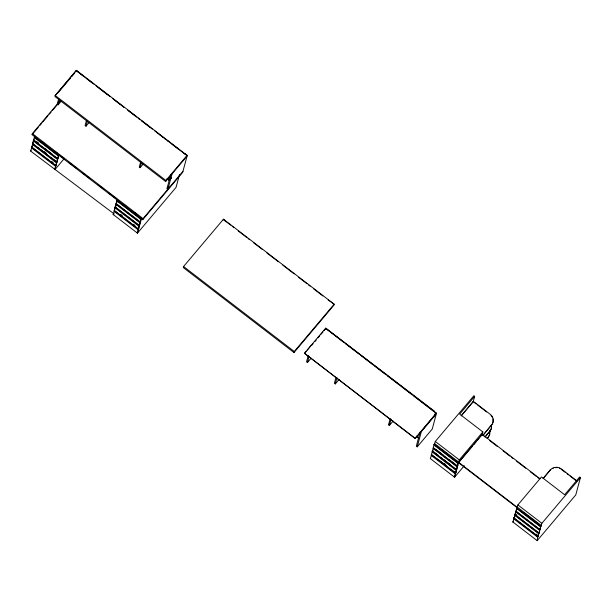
<?xml version="1.0" encoding="UTF-8"?>
<svg xmlns="http://www.w3.org/2000/svg" width="611" height="611" viewBox="0 0 611 611"><rect width="100%" height="100%" fill="white"/><g stroke="black" fill="none" stroke-linecap="round" stroke-linejoin="round"><path stroke-width="0.92" d="M491.42 427.96L491.595 425.63M493.069 421.865L492.985 418.902M489.587 434.826L489.747 430.885M491.175 428.937L491.511 427.616M492.825 422.835C493.909 419.894 492.955 416.351 490.419 414.464L473.319 401.335L461.32 415.572M78.384 71.846L78.292 72.22L76.413 70.334L55.211 95.484L54.929 96.523L165.627 181.513L187.058 156.095L182.674 172.348L142.768 219.662L32.07 134.672L32.352 133.633L59.718 101.189M114.127 213.942L30.55 151.016L32.016 147.106L31.535 147.243L55.525 165.657L55.998 165.52L54.532 169.43L55.135 168.72M56.25 164.596L55.647 165.298L31.665 146.884L32.948 143.631M57.174 161.144L56.579 161.854L32.597 143.44L33.284 140.889L33.88 140.179L39.127 144.211M57.503 158.432L58.786 155.171L58.312 155.316L34.331 136.902L34.972 136.138L33.521 140.018L57.503 158.432L58.098 157.722M58.702 98.738L57.251 104.107L58.152 104.794L61.222 101.143M58.152 104.794L59.58 99.486M76.123 71.388L76.413 70.334L187.088 155.4M55.647 165.298L56.938 162.045L51.691 158.012M56.579 161.854L57.862 158.6L57.388 158.738L33.406 140.324L34.117 139.308M86.464 120.42L85.097 125.484L85.998 126.171L89.076 122.521M85.998 126.171L87.426 120.863M179.489 174.609L176.044 187.386L137.467 233.135L113.142 214.461L114.608 210.551L114.127 210.688L138.117 229.102L138.59 228.965L137.131 232.875L137.727 232.165M138.842 228.033L138.246 228.743L114.257 210.329L115.548 207.068L115.067 207.213L139.056 225.627L139.529 225.49L115.189 206.885L116.472 203.623L115.998 203.769L139.98 222.183L140.461 222.037L116.113 203.463L117.396 200.202L116.922 200.347L140.904 218.761L141.385 218.616L137.467 233.135M113.478 214.721L113.745 213.751L113.142 214.461M116.014 205.327L116.472 203.623M116.724 202.699L117.564 199.583L116.922 200.347M140.706 161.77L139.27 167.078L140.102 167.712L143.18 164.069M140.102 167.712L141.538 162.411M138.246 228.743L139.529 225.49M140.461 222.037L139.171 225.299L139.774 224.588M141.385 218.616L140.095 221.877L140.698 221.167M142.768 219.662L143.05 218.623L182.956 171.301M165.627 181.513L165.909 180.474L187.111 155.324L184.988 153.674L184.881 154.064M172.058 173.891L167.949 189.097L167.04 188.394L170.652 175.006M186.829 156.37L187.111 155.324M225.176 221.732L225.459 220.686L223.466 219.196L183.567 266.518L183.285 267.557L293.983 352.547L333.889 305.225L334.164 304.186L328.168 300.009M223.191 220.235L223.466 219.196L334.164 304.186L294.265 351.508L293.983 352.547M325.411 329.123L325.678 328.145L436.376 413.135L415.106 438.538L304.477 353.288L325.678 328.145L434.49 411.203M308.234 355.587L306.539 361.842L307.44 362.529L311.129 358.153M310.907 345.658L307.333 350.08M307.44 362.529L309.105 356.343M335.981 377.315L334.385 383.227L335.286 383.914L338.975 379.538M335.286 383.914L336.959 377.72M393.087 421.078L389.39 425.455L388.558 424.813L390.23 418.627M389.39 425.455L391.063 419.261M415.106 438.538L436.376 413.135M420.169 431.901L416.328 446.137L417.237 446.832L432.244 429.044L436.346 413.838L421.346 431.633M417.237 446.832L421.537 430.915M434.253 416.923L435.169 413.548M451.231 469.592L455.73 473.044L455.248 473.189L431.267 454.775L431.74 454.63L430.281 458.548L454.599 477.222L464.276 465.75M455.378 472.83L456.661 469.569L456.188 469.714L432.206 451.3L432.924 450.261L431.397 454.416L455.378 472.83L455.974 472.12M456.31 469.385L457.593 466.124L457.12 466.269L433.138 447.855L433.611 447.71L432.321 450.971L456.31 469.385L456.906 468.675M472.945 402.718L474.671 396.333L473.869 395.722L435.292 441.47L433.245 447.542L457.234 465.964L457.83 465.254M455.73 473.044L454.263 476.962L454.867 476.252M457.234 465.964L457.922 463.413L472.425 446.213M454.599 477.222L459.281 459.884L482.858 431.924L459.671 414.121L474.671 396.333M481.873 435.574L482.858 431.924M489.312 435.422L488.113 437.476L489.686 434.482L489.846 430.541M485.027 437.132L490.404 430.419M483.164 435.2L492.054 424.317M516.371 510.536L517.891 504.907L541.461 476.954L564.648 494.757L579.648 476.962L580.45 477.581L575.768 494.918L537.199 540.666L512.873 521.985L515.44 513.981L516.937 515.134M537.199 540.666L537.726 537.199L538.322 536.489L513.988 517.861L515.272 514.599L514.798 514.745L538.78 533.159L539.498 532.12L538.902 532.83L514.92 514.416L516.203 511.155L515.73 511.3L539.712 529.714L540.422 528.691L539.826 529.401L515.844 510.987L517.127 507.733L455.523 460.396M513.209 522.252L513.469 521.282L512.873 521.985M576.815 480.826L561.196 468.836C557.889 466.239 552.695 466.941 550.053 470.172L550.671 469.775M539.261 533.013L538.658 533.724L538.322 536.489L537.848 536.634L513.859 518.22L514.5 517.456M538.902 532.83L540.185 529.569M539.826 529.401L541.873 523.322L580.45 477.581M492.451 423.774L492.917 422.491M490.809 429.877L491.275 428.586M492.55 423.431L491.351 425.493M490.9 429.525L489.701 431.587M55.189 95.545L76.39 70.41M58.045 92.826L70.708 77.811M71.915 76.383L74.321 73.519M32.07 134.672L38.294 127.294M39.524 125.843L41.357 123.659M42.587 122.208L48.093 115.678M49.315 114.219L51.156 112.042M52.378 110.591L57.892 104.053M32.597 143.44L33.193 142.73L32.475 143.768L56.456 162.182L56.938 162.045M31.665 146.884L32.261 146.174M31.535 147.243L32.177 146.48M30.55 151.016L31.146 150.306M58.312 155.316L58.954 154.552M57.388 158.738L58.03 157.974M56.456 162.182L57.106 161.426M55.525 165.657L56.166 164.901M64.545 158.226L54.875 169.69L58.893 154.774L63.407 158.241M115.998 203.769L116.64 203.005M115.189 206.885L115.785 206.174L114.257 210.329M115.067 207.213L115.708 206.449M171.133 177.877L169.285 180.069L167.796 178.924M171.653 177.518L169.194 180.436L166.948 178.71M140.904 218.761L141.553 217.997M167.04 188.394L168.888 186.21M139.98 222.183L140.629 221.419M139.056 225.627L139.698 224.863M138.117 229.102L138.758 228.338M304.408 353.548L306.164 351.47M311.877 345.177L313.107 343.718M314.955 341.534L316.185 340.075M318.026 337.883L319.874 335.691M321.103 334.232L322.952 332.048M324.181 330.582L325.648 328.848M388.558 424.813L389.787 423.354M434.062 444.426L434.704 443.67L458.685 462.084L458.044 462.84L434.062 444.426L436.781 446.015M461.229 415.915L473.227 401.687M473.632 444.777L476.045 441.913M477.26 440.478L479.07 438.331M480.277 436.896L482.094 434.742L483.599 435.903M482.675 435.544L491.443 425.141M457.12 466.269L457.761 465.506M456.188 469.714L456.829 468.95M485.119 436.789L489.801 431.244M455.248 473.189L455.898 472.425M487.036 438.522L488.212 437.132M516.654 507.871L517.296 507.107L541.277 525.521L540.636 526.285L516.654 507.871L517.127 507.733M543.034 478.489L550.053 470.172M543.53 478.146L549.373 471.211M514.92 514.416L515.516 513.706M514.798 514.745L515.44 513.981M513.988 517.861L514.584 517.15M539.712 529.714L540.353 528.95M538.78 533.159L539.429 532.395M537.848 536.634L538.49 535.87M552.359 468.576L553.306 468.141M34.331 136.902L34.804 136.757M33.406 140.324L33.88 140.179M432.206 451.3L432.68 451.155L437.927 455.187M458.044 462.84L458.517 462.703M513.859 518.22L514.34 518.075M540.636 526.285L541.109 526.147L523.871 512.912M555.323 467.644L557.385 467.652M559.355 468.179L560.272 468.629M77.215 71.357L83.951 76.528M86.945 78.827L94.43 84.578M95.927 85.723L97.424 86.877M98.921 88.022L110.316 96.767M114.815 100.227L123.819 107.139M128.325 110.599L136.574 116.93M141.08 120.39L150.085 127.302M154.583 130.762L158.333 133.641M159.173 134.283L162.908 137.154M164.405 138.3L165.902 139.453M167.399 140.599L178.626 149.214M181.62 151.513L187.019 155.66M80.599 73.992L91.933 82.699M96.469 86.182L107.803 94.881M112.34 98.363L120.65 104.741M122.162 105.902L123.674 107.062M127.455 109.965L136.52 116.93M141.813 120.993L152.391 129.112M156.92 132.595L168.262 141.294M172.035 144.196L181.108 151.161M182.62 152.322L184.125 153.483M474.716 402.825L476.198 403.97M477.687 405.108L486.608 411.959M561.104 469.187L565.565 472.608M567.054 473.754L568.543 474.892M570.025 476.038L576.723 481.17M226.154 221.686L230.683 225.169M232.195 226.33L233.708 227.491M238.244 230.966L246.554 237.351M248.066 238.511L249.578 239.672M253.359 242.575L262.425 249.532M266.961 253.015L278.295 261.722M282.824 265.197L294.166 273.904M298.695 277.386L307.012 283.764M308.524 284.925L310.029 286.085M313.81 288.988L322.875 295.953M55.211 95.484L165.909 180.474M540.071 478.78L482.201 434.345L458.624 462.306L517.25 507.313M489.61 440.516L497.125 446.29M503.136 450.903L509.902 456.096M511.407 457.249L512.912 458.403M516.669 461.29L525.689 468.217M530.195 471.677L536.206 476.29M537.711 477.451L539.215 478.604M326.503 329.092L343.718 342.313M345.215 343.466L359.604 354.51M361.101 355.663L373.107 364.882M374.612 366.027L385.862 374.673M387.366 375.826L399.373 385.045M400.869 386.198L407.621 391.376M408.461 392.018L412.196 394.889M413.693 396.043L436.307 413.403M435.292 441.47L459.281 459.884M517.891 504.907L541.873 523.322M32.352 133.633L143.05 218.623M42.465 141.889L43.969 143.043M55.96 152.254L57.457 153.399M124.308 204.761L125.813 205.915M134.802 212.819L138.552 215.691M68.669 162.274L76.933 168.628M82.195 172.661L90.466 179.015M97.981 184.782L103.992 189.402M108.498 192.862L117.518 199.789M442.028 450.04L443.525 451.193M445.029 452.346L454.019 459.251M34.208 137.467L58.19 155.881M116.8 200.912L140.782 219.326M433.932 444.999L457.922 463.413M516.532 508.436L540.514 526.858M37.05 141.867L38.546 143.012M44.374 148.236L52.622 154.568M436.605 450.009L443.357 455.195M449.352 459.793L456.096 464.979M33.284 140.889L57.266 159.311M115.876 204.334L139.858 222.748M433.008 448.421L456.997 466.835M515.608 511.865L539.589 530.279M416.335 436.086L418.573 437.812M416.236 436.453L418.482 438.179M44.359 151.643L45.863 152.788M38.195 147.656L39.7 148.809M41.197 149.962L46.444 153.987M440.928 457.486L442.425 458.64M443.922 459.793L450.666 464.971M32.352 144.341L56.334 162.755M114.944 207.778L138.934 226.2M304.477 353.288L415.175 438.278M432.084 451.865L456.066 470.279M514.676 515.31L538.658 533.724M51.668 161.449L53.165 162.595M120.772 214.53L122.269 215.683M133.511 224.313L135.008 225.467M443.899 463.222L445.404 464.368M536.237 534.144L537.741 535.297M437.736 459.235L445.984 465.567M31.413 147.816L55.402 166.23M114.005 211.253L137.994 229.675M431.145 455.34L455.126 473.754M513.736 518.785L537.726 537.199M183.567 266.518L294.265 351.508M491.076 415.472L492.267 417.061M139.575 119.237L138.078 118.083L139.545 119.252"/></g></svg>
